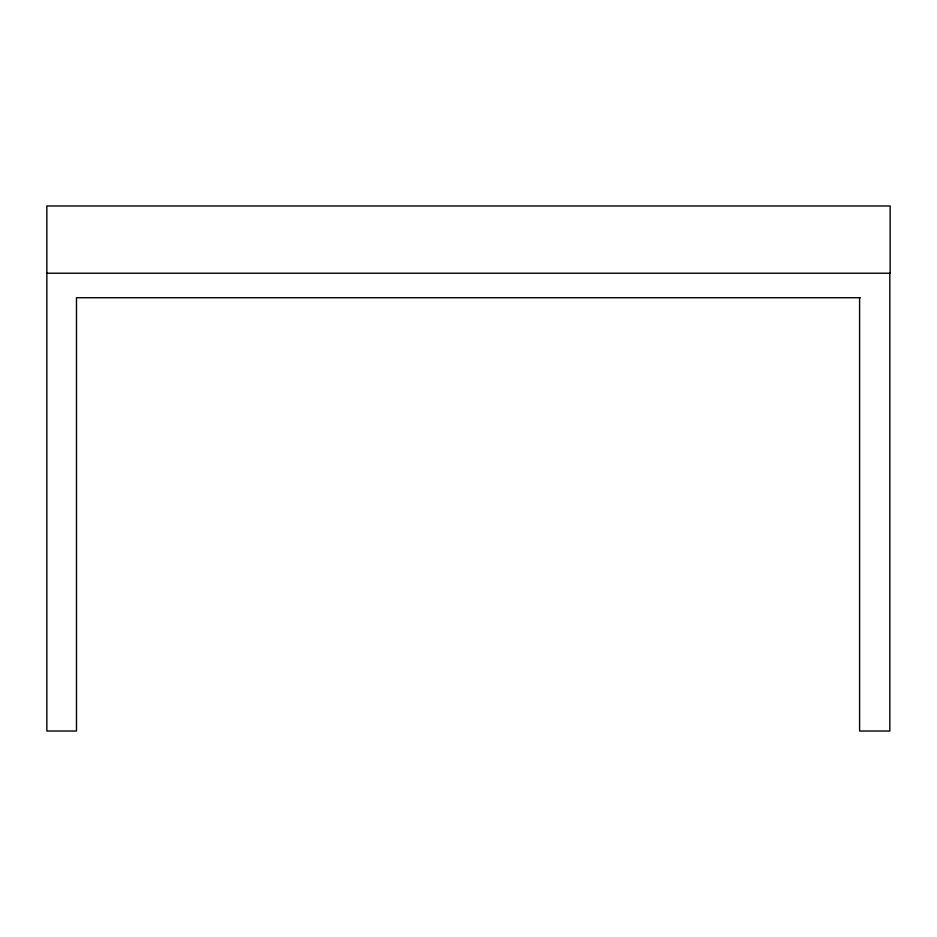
<?xml version="1.0" encoding="UTF-8"?>
<svg xmlns="http://www.w3.org/2000/svg" width="937" height="937" viewBox="0 0 937 937"><rect width="100%" height="100%" fill="white"/><g stroke="black" fill="none" stroke-linecap="round" stroke-linejoin="round"><path stroke-width="1.41" d="M46.85 273.229L890.15 273.229L890.15 205.976L46.85 205.976L46.85 731.024L76.483 731.024L76.483 297.72L860.201 297.72M889.834 273.229L889.834 731.024L859.592 731.024L859.592 297.72"/></g></svg>
